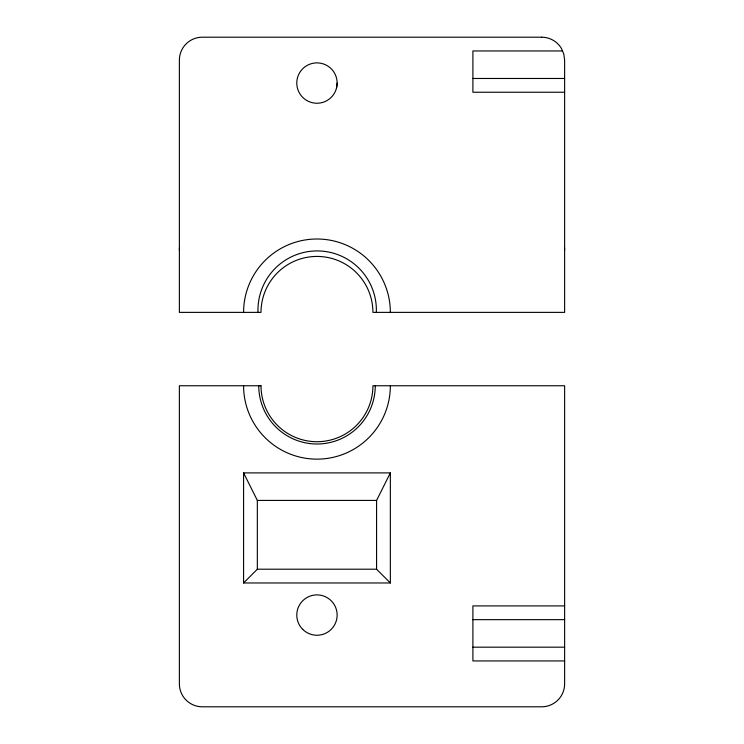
<?xml version="1.0" encoding="UTF-8"?>
<svg xmlns="http://www.w3.org/2000/svg" width="744" height="744" viewBox="0 0 744 744"><rect width="100%" height="100%" fill="white"/><g stroke="black" fill="none" stroke-linecap="round" stroke-linejoin="round"><path stroke-width="1.12" d="M337.144 83.068A20.181 20.181 0 0 1 306.872 100.542A20.181 20.181 0 0 1 306.872 65.584A20.181 20.181 0 0 1 337.144 83.068L336.455 88.285M390.349 582.971L376.585 569.207L376.585 500.414L390.349 472.896L243.586 472.896L243.586 582.971L390.349 582.971L390.349 472.896M243.586 582.971L257.34 569.207L376.585 569.207M562.501 50.955L472.896 50.955L472.896 92.237L564.622 92.237M472.896 78.473L564.622 78.473M243.586 472.896L257.34 500.414L376.585 500.414M564.622 605.904L472.896 605.904L472.896 660.932L564.622 660.932M472.896 619.659L564.622 619.659M472.896 647.178L564.622 647.178M257.34 500.414L257.34 569.207M258.001 312.378A59.204 59.204 0 0 1 317.158 250.923A59.204 59.204 0 0 1 376.325 312.378M243.586 312.378A73.377 73.377 0 0 1 316.963 239.001A73.377 73.377 0 0 1 390.349 312.378M390.349 385.755A73.377 73.377 0 0 1 316.963 459.141A73.377 73.377 0 0 1 243.586 385.755M375.255 385.755A58.246 58.246 0 0 1 317.009 444.001A58.246 58.246 0 0 1 258.763 385.755M564.538 248.012A22.934 22.934 0 0 1 564.622 250.003M179.378 250.003A22.934 22.934 0 0 1 179.462 248.012M541.697 37.2L202.303 37.2A22.934 22.934 0 0 0 179.378 60.134L179.378 312.378L261.014 312.378A55.949 55.949 0 0 1 316.963 256.429A55.949 55.949 0 0 1 372.921 312.378L564.622 312.378L564.622 60.134L563.84 54.2L561.553 48.667A22.934 22.934 0 0 0 541.697 37.2M261.014 385.755L179.378 385.755L179.378 683.866A22.934 22.934 0 0 0 202.303 706.8L541.697 706.8A22.934 22.934 0 0 0 564.622 683.866L564.622 385.755L372.921 385.755A55.949 55.949 0 0 1 316.963 441.713A55.949 55.949 0 0 1 261.014 385.755M302.696 629.34A20.181 20.181 0 0 0 336.455 620.301A20.181 20.181 0 0 0 311.745 595.581A20.181 20.181 0 0 0 302.696 629.34"/></g></svg>
